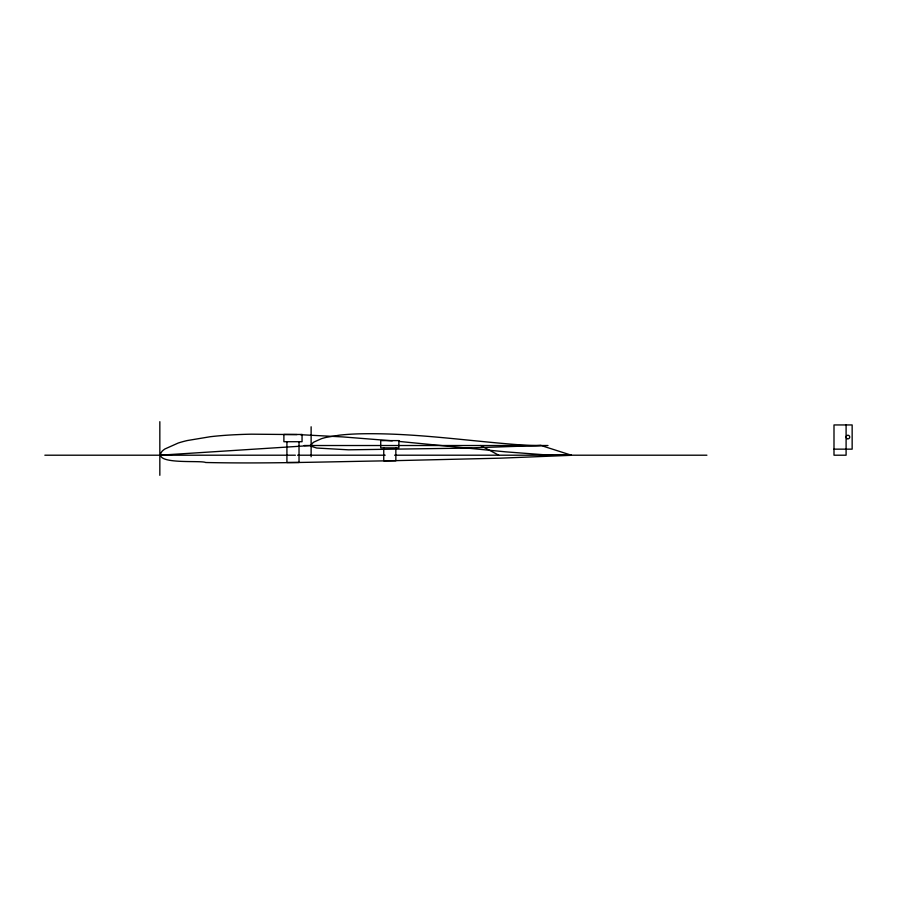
<?xml version="1.0" encoding="UTF-8"?>
<svg xmlns="http://www.w3.org/2000/svg" width="897" height="897" viewBox="0 0 897 897"><rect width="100%" height="100%" fill="white"/><g stroke="black" fill="none" stroke-linecap="round" stroke-linejoin="round"><path stroke-width="1.35" d="M571.355 455.306L500.593 458.165L390.217 460.778C328.706 461.686 267.171 463.839 205.648 462.504C200.838 459.959 151.313 465.296 162.054 451.292A19.297 19.297 0 0 1 164.902 448.982L178.279 443.006A106.351 106.351 0 0 1 187.338 440.539L210.234 436.727A301.022 301.022 0 0 1 220.393 435.707L223.813 435.426A461.809 461.809 0 0 1 234.128 434.776L241.024 434.473A491.074 491.074 0 0 1 251.463 434.182L297.008 434.585M571.355 455.205L541.093 445.517L461.753 448.186L348.496 449.823L316.663 448.029L311.494 446.37L311.158 445.316L312.369 443.342A10.786 10.786 0 0 1 313.961 442.042L321.429 438.7A59.426 59.426 0 0 1 326.497 437.321L339.29 435.191A168.221 168.221 0 0 1 344.975 434.63L346.881 434.473A258.067 258.067 0 0 1 352.644 434.103L356.501 433.935A274.426 274.426 0 0 1 362.332 433.778C417.094 432.859 471.34 441.548 525.844 445.271A186.654 186.654 0 0 0 531.596 445.517L535.33 445.574A137.14 137.14 0 0 0 540.274 445.506L541.093 445.473M159.834 455.205L311.124 445.517M571.355 455.104L554.357 455.194A334.009 334.009 0 0 1 544.064 454.757L505.504 451.83L399.344 441.459M304.229 445.517L547.989 445.517M833.997 449.15L852.15 449.15L852.15 424.943L833.997 424.943L833.997 455.205L846.095 455.205L846.095 424.943M44.85 455.205L295.371 455.205M297.557 455.205L385.183 455.205M394.602 455.205L706.903 455.205M300.54 434.697L342.811 436.917L392.269 440.819M480.579 445.517L498.732 455.205M395.846 447.861L395.846 460.778L383.748 460.778L383.748 447.861M311.124 426.793L311.124 456.752M299.026 441.716L299.026 462.482L286.917 462.482L286.917 441.716M159.834 421.691L159.834 475.309M302.054 434.462L283.889 434.462L283.889 441.716L302.054 441.716L302.054 434.462M398.873 440.606L380.72 440.606L380.72 447.861L398.873 447.861L398.873 440.606M847.003 438.622A1.816 1.816 0 0 0 849.728 437.052A1.816 1.816 0 0 0 847.003 435.482A1.816 1.816 0 0 0 847.003 438.622"/></g></svg>
